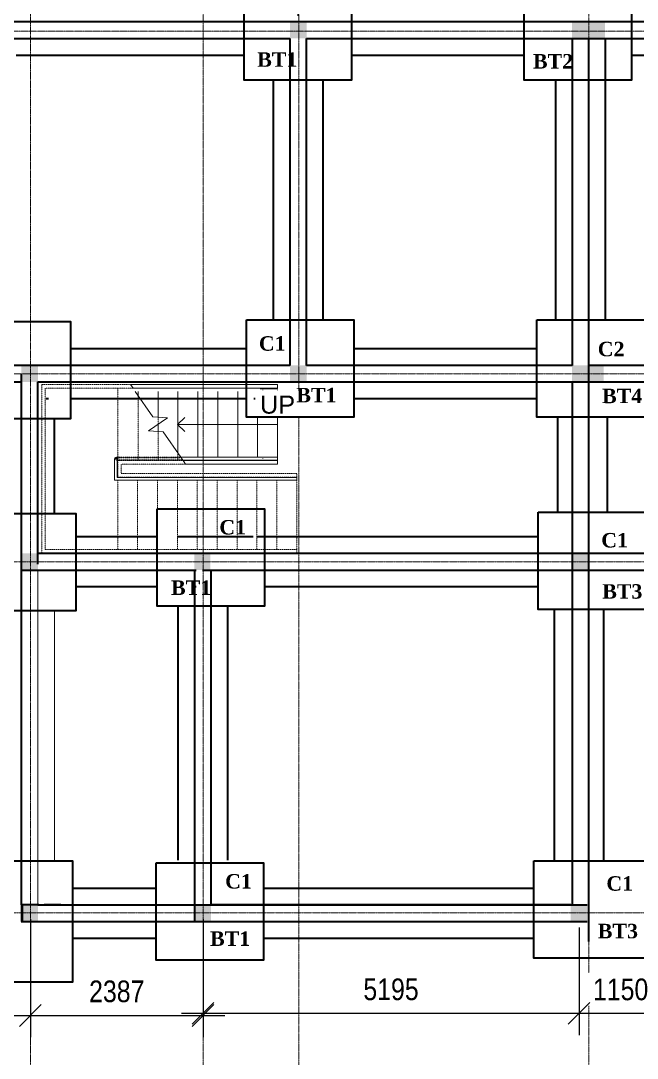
# Model space of a CAD drawing. Header units: inches. Extents: x 23 to 2032867, y 13 to 664695.
# Drawn here: x 414739 to 423259, y 21112 to 35458 of the extents above; entities that cross this region are included whole.
import ezdxf

# ---------------------------------------------------------------- set-up
doc = ezdxf.new("R2010")
doc.units = ezdxf.units.IN
doc.header["$MEASUREMENT"] = 0
doc.linetypes.add('Grid Line', pattern=[22.225, 12.7, -3.175, 3.175, -3.175])
doc.linetypes.add('Overhead', pattern=[3.96875, 2.38125, -1.5875])
for name, color, linetype, lineweight in [('A-ANNO-DIMS', 211, 'Continuous', 9), ('A-FLOR', 192, 'Continuous', 9), ('A-FLOR-HRAL', 11, 'Continuous', 9), ('A-FLOR-HRAL-MBND', 5, 'Overhead', 9), ('A-WALL', 7, 'Continuous', 9), ('S-GRID', 1, 'Continuous', 9), ('S-STRS', 31, 'Continuous', 9), ('S-STRS-ANNO', 31, 'Continuous', 9), ('S-STRS-MBND', 31, 'Overhead', 9), ('S-STRS-TEXT', 31, 'Continuous', 9)]:
    doc.layers.add(name, color=color, linetype=linetype, lineweight=lineweight)
doc.styles.add('Arial', font='arial.ttf', dxfattribs={"height": 250})
doc.styles.get("Standard").update_dxf_attribs({"font": 'arial.ttf'})
doc.styles.add('Technic', font='technic_.ttf', dxfattribs={"height": 300})
doc.dimstyles.new('LP_-_3mm_Technic', dxfattribs={"dimscale": 304.8, "dimtxt": 398.500345, "dimasz": 0.984252, "dimexe": 0.984252, "dimexo": 0.656168, "dimgap": 0.574147, "dimtad": 1, "dimdec": 0, "dimzin": 0, "dimdsep": 46, "dimtxsty": 'Technic', "dimblk1": 'OBLIQUE', "dimblk2": 'OBLIQUE', "dimsah": 1, "dimcen": 0.09, "dimdle": 0.984252, "dimazin": 0, "dimtfac": 1, "dimtdec": 4, "dimtix": 1, "dimtmove": 0, "dimatfit": 3, "dimfxl": 1, "dimtvp": 1, "dimtfill": 1, "dimtolj": 1, "dimtzin": 0, "dimarcsym": 2})

# ---------------------------------------------------------------- blocks, each defined once
blk = doc.blocks.new('_Oblique')
at = {"color": 0, "linetype": 'ByBlock', "lineweight": -2}
blk.add_line((-0.5, -0.5), (0.5, 0.5), dxfattribs=at)
blk = doc.blocks.new('*D355')
at = {"layer": 'A-ANNO-DIMS', "color": 0, "lineweight": -2, "transparency": 16777216}
for p, q in [((413895, 35515), (413895, 36966)), ((418574, 35528), (418574, 36966)), ((413595, 36666), (418874, 36666))]:
    blk.add_line(p, q, dxfattribs=at)
at = {"layer": 'Defpoints', "color": 0, "transparency": 16777216}
for p in [(418574, 36666), (413895, 35315), (418574, 35328)]:
    blk.add_point(p, dxfattribs=at)
at = {"layer": 'A-ANNO-DIMS', "color": 0, "lineweight": -2, "transparency": 16777216, "xscale": 299.9999841142121, "yscale": 299.9999841142121, "zscale": 299.9999841142121, "rotation": 180}
blk.add_blockref('_Oblique', (413895, 36666), dxfattribs=at)
at = {"layer": 'A-ANNO-DIMS', "color": 0, "lineweight": -2, "transparency": 16777216, "xscale": 299.9999841142121, "yscale": 299.9999841142121, "zscale": 299.9999841142121}
blk.add_blockref('_Oblique', (418574, 36666), dxfattribs=at)
at = {"layer": 'A-ANNO-DIMS', "color": 0, "transparency": 16777216, "insert": (416234, 36995), "char_height": 300, "attachment_point": 5, "style": 'Technic', "bg_fill": 3, "box_fill_scale": 1.25, "bg_fill_color": 256, "bg_fill_true_color": 13158600, "bg_fill_transparency": 0}
blk.add_mtext('\\A1;4679', dxfattribs=at)
blk = doc.blocks.new('*D356')
at = {"layer": 'A-ANNO-DIMS', "color": 0, "lineweight": -2, "transparency": 16777216}
for p, q in [((418574, 35528), (418574, 36966)), ((422589, 35643), (422589, 36966)), ((418274, 36666), (422889, 36666))]:
    blk.add_line(p, q, dxfattribs=at)
at = {"layer": 'Defpoints', "color": 0, "transparency": 16777216}
for p in [(422589, 36666), (422589, 35443), (418574, 35328)]:
    blk.add_point(p, dxfattribs=at)
at = {"layer": 'A-ANNO-DIMS', "color": 0, "lineweight": -2, "transparency": 16777216, "xscale": 299.9999841142121, "yscale": 299.9999841142121, "zscale": 299.9999841142121, "rotation": 180}
blk.add_blockref('_Oblique', (418574, 36666), dxfattribs=at)
at = {"layer": 'A-ANNO-DIMS', "color": 0, "lineweight": -2, "transparency": 16777216, "xscale": 299.9999841142121, "yscale": 299.9999841142121, "zscale": 299.9999841142121}
blk.add_blockref('_Oblique', (422589, 36666), dxfattribs=at)
at = {"layer": 'A-ANNO-DIMS', "color": 0, "transparency": 16777216, "insert": (420581, 36995), "char_height": 300, "attachment_point": 5, "style": 'Technic', "bg_fill": 3, "box_fill_scale": 1.25, "bg_fill_color": 256, "bg_fill_true_color": 13158600, "bg_fill_transparency": 0}
blk.add_mtext('\\A1;4015', dxfattribs=at)
blk = doc.blocks.new('*D359')
at = {"layer": 'A-ANNO-DIMS', "color": 0, "lineweight": -2, "transparency": 16777216}
for p, q in [((405293, 35413), (405293, 38210)), ((440080, 35643), (440080, 38210)), ((404993, 37910), (440380, 37910))]:
    blk.add_line(p, q, dxfattribs=at)
at = {"layer": 'Defpoints', "color": 0, "transparency": 16777216}
for p in [(440080, 37910), (440080, 35443), (405293, 35213)]:
    blk.add_point(p, dxfattribs=at)
at = {"layer": 'A-ANNO-DIMS', "color": 0, "lineweight": -2, "transparency": 16777216, "xscale": 299.9999841142121, "yscale": 299.9999841142121, "zscale": 299.9999841142121, "rotation": 180}
blk.add_blockref('_Oblique', (405293, 37910), dxfattribs=at)
at = {"layer": 'A-ANNO-DIMS', "color": 0, "lineweight": -2, "transparency": 16777216, "xscale": 299.9999841142121, "yscale": 299.9999841142121, "zscale": 299.9999841142121}
blk.add_blockref('_Oblique', (440080, 37910), dxfattribs=at)
at = {"layer": 'A-ANNO-DIMS', "color": 0, "transparency": 16777216, "insert": (422584, 38242), "char_height": 300, "attachment_point": 5, "style": 'Technic', "bg_fill": 3, "box_fill_scale": 1.25, "bg_fill_color": 256, "bg_fill_true_color": 13158600, "bg_fill_transparency": 0}
blk.add_mtext('\\A1;34787', dxfattribs=at)
blk = doc.blocks.new('Railing - Railing-258497-Level 1')
at = {"layer": 'A-FLOR-HRAL-MBND'}
for p, q in [((-4032, 2419), (-4032, 2404)), ((-3992, 2419), (-4032, 2419)), ((-4032, 2419), (-4032, 2404)), ((-3992, 2419), (-4032, 2419)), ((-4032, 2419), (-4032, 2404)), ((-3992, 2419), (-4032, 2419)), ((-4032, 2419), (-4032, 2404)), ((-3992, 2419), (-4032, 2419)), ((-4032, 2419), (-4032, 2404)), ((-3992, 2419), (-4032, 2419)), ((-4032, 2419), (-4032, 2404)), ((-3992, 2419), (-4032, 2419)), ((-3095, 2389), (-3997, 2389)), ((-3095, 2389), (-3997, 2389)), ((-3095, 2389), (-3997, 2389)), ((-3095, 2389), (-3997, 2389)), ((-3095, 2389), (-3997, 2389)), ((-3095, 2389), (-3997, 2389)), ((-3115, 2419), (-3992, 2419)), ((-3115, 2419), (-3992, 2419)), ((-3115, 2419), (-3992, 2419)), ((-3115, 2419), (-3992, 2419)), ((-3115, 2419), (-3992, 2419)), ((-3115, 2419), (-3992, 2419))]:
    blk.add_line(p, q, dxfattribs=at)
blk = doc.blocks.new('Top Rail Type - Top Rail_Internal_-258594-Level 1')
at = {"layer": 'A-FLOR-HRAL'}
for p, q in [((-1784, 3373), (-2021, 3373)), ((-2021, 3333), (-1784, 3333)), ((-1984, 3351), (-1984, 3356))]:
    blk.add_line(p, q, dxfattribs=at)
at = {"layer": 'A-FLOR-HRAL', "flags": 128}
blk.add_lwpolyline([(-1784, 3355), (-1784, 3353), (-1784, 3351)], dxfattribs=at)
blk = doc.blocks.new('Top Rail Type - Top Rail_Internal_-258609-Level 1')
at = {"layer": 'A-FLOR-HRAL'}
for p, q in [((-1784, 2424), (-2021, 2424)), ((-2021, 2384), (-1784, 2384)), ((-1984, 2402), (-1984, 2406))]:
    blk.add_line(p, q, dxfattribs=at)
at = {"layer": 'A-FLOR-HRAL', "flags": 128}
blk.add_lwpolyline([(-1784, 2406), (-1784, 2404), (-1784, 2402)], dxfattribs=at)
blk = doc.blocks.new('Top Rail Type - Top Rail_Internal_-V2-Level 1')
at = {"layer": 'A-FLOR-HRAL'}
for p, q in [((-3997, 2404), (-4037, 2404)), ((-4037, 2404), (-4037, 2106)), ((-3997, 2404), (-3997, 2146)), ((-3119, 2424), (-3091, 2384)), ((-1784, 2424), (-3119, 2424)), ((-1784, 2384), (-3091, 2384)), ((-1784, 2384), (-1784, 2424)), ((-4037, 2106), (-1517, 2106)), ((-3997, 2146), (-1517, 2146)), ((-1517, 2146), (-1517, 2106))]:
    blk.add_line(p, q, dxfattribs=at)
at = {"layer": 'A-FLOR-HRAL', "linetype": 'Overhead'}
for p, q in [((-4017, 2384), (-4017, 2424)), ((-3119, 2424), (-4017, 2424)), ((-3091, 2384), (-4017, 2384))]:
    blk.add_line(p, q, dxfattribs=at)
blk = doc.blocks.new('*D366')
at = {"layer": 'A-ANNO-DIMS', "color": 0, "lineweight": -2, "transparency": 16777216}
for p, q in [((422454, 22918), (422454, 21433)), ((423604, 22919), (423604, 21433)), ((422154, 21733), (423904, 21733))]:
    blk.add_line(p, q, dxfattribs=at)
at = {"layer": 'Defpoints', "color": 0, "transparency": 16777216}
for p in [(422454, 23118), (423604, 23119), (423604, 21733)]:
    blk.add_point(p, dxfattribs=at)
at = {"layer": 'A-ANNO-DIMS', "color": 0, "lineweight": -2, "transparency": 16777216, "xscale": 299.9999841142121, "yscale": 299.9999841142121, "zscale": 299.9999841142121, "rotation": 180}
blk.add_blockref('_Oblique', (422454, 21733), dxfattribs=at)
at = {"layer": 'A-ANNO-DIMS', "color": 0, "lineweight": -2, "transparency": 16777216, "xscale": 299.9999841142121, "yscale": 299.9999841142121, "zscale": 299.9999841142121}
blk.add_blockref('_Oblique', (423604, 21733), dxfattribs=at)
at = {"layer": 'A-ANNO-DIMS', "color": 0, "transparency": 16777216, "insert": (423029, 22062), "char_height": 300, "attachment_point": 5, "style": 'Technic', "bg_fill": 3, "box_fill_scale": 1.25, "bg_fill_color": 256, "bg_fill_true_color": 13158600, "bg_fill_transparency": 0}
blk.add_mtext('\\A1;1150', dxfattribs=at)
blk = doc.blocks.new('*D367')
at = {"layer": 'A-ANNO-DIMS', "color": 0, "lineweight": -2, "transparency": 16777216}
for p, q in [((417259, 23033), (417259, 21433)), ((422454, 22918), (422454, 21433)), ((416959, 21733), (422754, 21733))]:
    blk.add_line(p, q, dxfattribs=at)
at = {"layer": 'Defpoints', "color": 0, "transparency": 16777216}
for p in [(417259, 23233), (422454, 23118), (422454, 21733)]:
    blk.add_point(p, dxfattribs=at)
at = {"layer": 'A-ANNO-DIMS', "color": 0, "lineweight": -2, "transparency": 16777216, "xscale": 299.9999841142121, "yscale": 299.9999841142121, "zscale": 299.9999841142121, "rotation": 180}
blk.add_blockref('_Oblique', (417259, 21733), dxfattribs=at)
at = {"layer": 'A-ANNO-DIMS', "color": 0, "lineweight": -2, "transparency": 16777216, "xscale": 299.9999841142121, "yscale": 299.9999841142121, "zscale": 299.9999841142121}
blk.add_blockref('_Oblique', (422454, 21733), dxfattribs=at)
at = {"layer": 'A-ANNO-DIMS', "color": 0, "transparency": 16777216, "insert": (419856, 22063), "char_height": 300, "attachment_point": 5, "style": 'Technic', "bg_fill": 3, "box_fill_scale": 1.25, "bg_fill_color": 256, "bg_fill_true_color": 13158600, "bg_fill_transparency": 0}
blk.add_mtext('\\A1;5195', dxfattribs=at)
blk = doc.blocks.new('*D335')
at = {"layer": 'A-ANNO-DIMS', "color": 0, "lineweight": -2, "transparency": 16777216}
for p, q in [((414872, 23033), (414872, 21403)), ((417259, 23033), (417259, 21403)), ((414572, 21703), (417559, 21703))]:
    blk.add_line(p, q, dxfattribs=at)
at = {"layer": 'Defpoints', "color": 0, "transparency": 16777216}
for p in [(414872, 23233), (417259, 23233), (417259, 21703)]:
    blk.add_point(p, dxfattribs=at)
at = {"layer": 'A-ANNO-DIMS', "color": 0, "lineweight": -2, "transparency": 16777216, "xscale": 299.9999841142121, "yscale": 299.9999841142121, "zscale": 299.9999841142121, "rotation": 180}
blk.add_blockref('_Oblique', (414872, 21703), dxfattribs=at)
at = {"layer": 'A-ANNO-DIMS', "color": 0, "lineweight": -2, "transparency": 16777216, "xscale": 299.9999841142121, "yscale": 299.9999841142121, "zscale": 299.9999841142121}
blk.add_blockref('_Oblique', (417259, 21703), dxfattribs=at)
at = {"layer": 'A-ANNO-DIMS', "color": 0, "transparency": 16777216, "insert": (416066, 22035), "char_height": 300, "attachment_point": 5, "style": 'Technic', "bg_fill": 3, "box_fill_scale": 1.25, "bg_fill_color": 256, "bg_fill_true_color": 13158600, "bg_fill_transparency": 0}
blk.add_mtext('\\A1;2387', dxfattribs=at)
blk = doc.blocks.new('*D343')
at = {"layer": 'A-ANNO-DIMS', "color": 0, "lineweight": -2, "transparency": 16777216}
for p, q in [((413895, 35515), (413895, 36838)), ((414872, 35873), (414872, 36838)), ((413895, 36538), (413595, 36538)), ((413895, 36538), (414872, 36538)), ((414872, 36538), (415172, 36538))]:
    blk.add_line(p, q, dxfattribs=at)
at = {"layer": 'Defpoints', "color": 0, "transparency": 16777216}
for p in [(414872, 36538), (414872, 35673), (413895, 35315)]:
    blk.add_point(p, dxfattribs=at)
at = {"layer": 'A-ANNO-DIMS', "color": 0, "lineweight": -2, "transparency": 16777216, "xscale": 299.9999841142121, "yscale": 299.9999841142121, "zscale": 299.9999841142121}
blk.add_blockref('_Oblique', (413895, 36538), dxfattribs=at)
at = {"layer": 'A-ANNO-DIMS', "color": 0, "lineweight": -2, "transparency": 16777216, "xscale": 299.9999841142121, "yscale": 299.9999841142121, "zscale": 299.9999841142121, "rotation": 180}
blk.add_blockref('_Oblique', (414872, 36538), dxfattribs=at)
at = {"layer": 'A-ANNO-DIMS', "color": 0, "transparency": 16777216, "insert": (414384, 36866), "char_height": 300, "attachment_point": 5, "style": 'Technic', "bg_fill": 3, "box_fill_scale": 1.25, "bg_fill_color": 256, "bg_fill_true_color": 13158600, "bg_fill_transparency": 0}
blk.add_mtext('\\A1;977', dxfattribs=at)
blk = doc.blocks.new('*D344')
at = {"layer": 'A-ANNO-DIMS', "color": 0, "lineweight": -2, "transparency": 16777216}
for p, q in [((422594, 35643), (422594, 36838)), ((423604, 35873), (423604, 36838)), ((422594, 36538), (422294, 36538)), ((422594, 36538), (423604, 36538)), ((423604, 36538), (423904, 36538))]:
    blk.add_line(p, q, dxfattribs=at)
at = {"layer": 'Defpoints', "color": 0, "transparency": 16777216}
for p in [(423604, 36538), (423604, 35673), (422594, 35443)]:
    blk.add_point(p, dxfattribs=at)
at = {"layer": 'A-ANNO-DIMS', "color": 0, "lineweight": -2, "transparency": 16777216, "xscale": 299.9999841142121, "yscale": 299.9999841142121, "zscale": 299.9999841142121}
blk.add_blockref('_Oblique', (422594, 36538), dxfattribs=at)
at = {"layer": 'A-ANNO-DIMS', "color": 0, "lineweight": -2, "transparency": 16777216, "xscale": 299.9999841142121, "yscale": 299.9999841142121, "zscale": 299.9999841142121, "rotation": 180}
blk.add_blockref('_Oblique', (423604, 36538), dxfattribs=at)
at = {"layer": 'A-ANNO-DIMS', "color": 0, "transparency": 16777216, "insert": (423099, 36866), "char_height": 300, "attachment_point": 5, "style": 'Technic', "bg_fill": 3, "box_fill_scale": 1.25, "bg_fill_color": 256, "bg_fill_true_color": 13158600, "bg_fill_transparency": 0}
blk.add_mtext('\\A1;1010', dxfattribs=at)

msp = doc.modelspace()

# ---------------------------------------------------------------- hatches: boundary and pattern name
at = {"linetype": 'Continuous', "lineweight": 35}
h = msp.add_hatch(color=256, dxfattribs=at)
h.set_gradient(color1=(0, 0, 15), color2=(0, 0, 0), one_color=1)
h.paths.add_polyline_path([(414868.719, 30693.039), (414746.004, 30693.039), (414746.004, 30463.039), (414868.719, 30463.039)])
h.paths.add_polyline_path([(414976.004, 30693.039), (414868.719, 30693.039), (414868.719, 30463.039), (414976.004, 30463.039)])
h = msp.add_hatch(color=256, dxfattribs=at)
h.set_gradient(color1=(0, 0, 15), color2=(0, 0, 0), one_color=1)
h.paths.add_polyline_path([(414868.719, 30688.039), (414751.729, 30688.039), (414751.729, 30463.039), (414868.719, 30463.039)])
h.paths.add_polyline_path([(414976.004, 30688.039), (414868.719, 30688.039), (414868.719, 30463.039), (414976.004, 30463.039)])
h = msp.add_hatch(color=256, dxfattribs=at)
h.set_gradient(color1=(0, 0, 15), color2=(0, 0, 0), one_color=1)
h.paths.add_polyline_path([(418581.469, 30693.039), (418458.754, 30693.039), (418458.754, 30463.039), (418581.469, 30463.039)])
h.paths.add_polyline_path([(418688.754, 30693.039), (418581.469, 30693.039), (418581.469, 30463.039), (418688.754, 30463.039)])
h = msp.add_hatch(color=256, dxfattribs=at)
h.set_gradient(color1=(0, 0, 15), color2=(0, 0, 0), one_color=1)
h.paths.add_polyline_path([(418581.469, 30688.039), (418464.479, 30688.039), (418464.479, 30463.039), (418581.469, 30463.039)])
h.paths.add_polyline_path([(418688.754, 30688.039), (418581.469, 30688.039), (418581.469, 30463.039), (418688.754, 30463.039)])
h = msp.add_hatch(color=256, dxfattribs=at)
h.set_gradient(color1=(0, 0, 15), color2=(0, 0, 0), one_color=1)
h.paths.add_polyline_path([(422481.469, 30693.039), (422358.754, 30693.039), (422358.754, 30463.039), (422481.469, 30463.039)])
h.paths.add_polyline_path([(422588.754, 30693.039), (422481.469, 30693.039), (422481.469, 30463.039), (422588.754, 30463.039)])
h = msp.add_hatch(color=256, dxfattribs=at)
h.set_gradient(color1=(0, 0, 15), color2=(0, 0, 0), one_color=1)
h.paths.add_polyline_path([(422687.469, 30693.039), (422564.754, 30693.039), (422564.754, 30463.039), (422687.469, 30463.039)])
h.paths.add_polyline_path([(422794.754, 30693.039), (422687.469, 30693.039), (422687.469, 30463.039), (422794.754, 30463.039)])
h = msp.add_hatch(color=256, dxfattribs=at)
h.set_gradient(color1=(0, 0, 15), color2=(0, 0, 0), one_color=1)
h.paths.add_polyline_path([(414868.719, 28093.039), (414746.004, 28093.039), (414746.004, 27863.039), (414868.719, 27863.039)])
h.paths.add_polyline_path([(414976.004, 28093.039), (414868.719, 28093.039), (414868.719, 27863.039), (414976.004, 27863.039)])
h = msp.add_hatch(color=256, dxfattribs=at)
h.set_gradient(color1=(0, 0, 15), color2=(0, 0, 0), one_color=1)
h.paths.add_polyline_path([(414868.719, 28088.039), (414751.729, 28088.039), (414751.729, 27863.039), (414868.719, 27863.039)])
h.paths.add_polyline_path([(414976.004, 28088.039), (414868.719, 28088.039), (414868.719, 27863.039), (414976.004, 27863.039)])
h = msp.add_hatch(color=256, dxfattribs=at)
h.set_gradient(color1=(0, 0, 15), color2=(0, 0, 0), one_color=1)
h.paths.add_polyline_path([(417252.649, 28088.039), (417135.66, 28088.039), (417135.66, 27863.039), (417252.649, 27863.039)])
h.paths.add_polyline_path([(417359.935, 28088.039), (417252.649, 28088.039), (417252.649, 27863.039), (417359.935, 27863.039)])
h = msp.add_hatch(color=256, dxfattribs=at)
h.set_gradient(color1=(0, 0, 15), color2=(0, 0, 0), one_color=1)
h.paths.add_polyline_path([(422481.149, 28093.039), (422358.435, 28093.039), (422358.435, 27863.039), (422481.149, 27863.039)])
h.paths.add_polyline_path([(422588.435, 28093.039), (422481.149, 28093.039), (422481.149, 27863.039), (422588.435, 27863.039)])
h = msp.add_hatch(color=256, dxfattribs=at)
h.set_gradient(color1=(0, 0, 15), color2=(0, 0, 0), one_color=1)
h.paths.add_polyline_path([(414868.719, 23233.039), (414746.004, 23233.039), (414746.004, 23003.039), (414868.719, 23003.039)])
h.paths.add_polyline_path([(414976.004, 23233.039), (414868.719, 23233.039), (414868.719, 23003.039), (414976.004, 23003.039)])

# ---------------------------------------------------------------- linework, layer by layer
at = {"lineweight": 35}
for points in [[(413076.254, 31297.233), (415427.435, 31297.233), (415427.435, 29952.202), (413076.254, 29952.202)], [(421873.254, 31322.733), (424224.435, 31322.733), (424224.435, 29977.702), (421873.254, 29977.702)], [(413147.754, 28642.202), (415498.935, 28642.202), (415498.935, 27297.171), (413147.754, 27297.171)], [(421890.254, 28662.733), (424241.435, 28662.733), (424241.435, 27317.702), (421890.254, 27317.702)], [(413097.435, 23841.233), (415453.616, 23841.233), (415453.616, 22165.702), (413097.435, 22165.702)]]:
    msp.add_lwpolyline(points, close=True, dxfattribs=at)
at = {"linetype": 'Continuous', "lineweight": 35}
msp.add_lwpolyline([(416625.56, 28707.733), (418108.186, 28707.733), (418108.186, 27362.702), (416625.56, 27362.702), (416625.56, 28707.733)], dxfattribs=at)
at = {"layer": 'A-FLOR'}
for p, q in [((414746.004, 27863.039), (414746.004, 23003.039)), ((414976.004, 27863.039), (414976.004, 23233.039)), ((415206.004, 27312.202), (415206.004, 23850.733)), ((414746.004, 23003.798), (414758.754, 23003.798)), ((415291.225, 23003.798), (417138.754, 23003.798))]:
    msp.add_line(p, q, dxfattribs=at)
at = {"layer": 'A-WALL', "lineweight": 35}
for p, q in [((418458.754, 35072.787), (418458.754, 31828.039)), ((422588.754, 32653.039), (422588.754, 35028.039)), ((414676.06, 34983.039), (417824.935, 34983.039)), ((419307.56, 34983.039), (421694.935, 34983.039)), ((423177.56, 34983.039), (423973.754, 34983.039)), ((423177.56, 34983.039), (426593.935, 34983.039)), ((418228.754, 34637.202), (418228.754, 31322.733)), ((418918.754, 31322.733), (418918.754, 34637.202)), ((418918.754, 31322.733), (418918.754, 34637.202)), ((422128.754, 34637.202), (422128.754, 31322.733)), ((422128.754, 34637.202), (422128.754, 34173.039)), ((418688.754, 31828.039), (418688.754, 33943.039)), ((422358.754, 33713.039), (422358.754, 31753.039)), ((422588.754, 28093.039), (422588.754, 32768.115)), ((418458.754, 31828.039), (418458.754, 30693.039)), ((418688.754, 30693.039), (418688.754, 31828.039)), ((422358.754, 31753.039), (422358.754, 30693.039)), ((417858.935, 30923.039), (415427.435, 30923.039)), ((421873.254, 30923.039), (419341.56, 30923.039)), ((420028.754, 30923.039), (419341.56, 30923.039)), ((418458.754, 30693.039), (414128.754, 30693.039)), ((414746.004, 30574.01), (414746.004, 30178.039)), ((420258.754, 30693.039), (418688.754, 30693.039)), ((422358.754, 30693.039), (419341.56, 30693.039)), ((423488.754, 30693.039), (422588.754, 30693.039)), ((422588.754, 30463.039), (422588.754, 30574.01)), ((413898.754, 30463.039), (414746.004, 30463.039)), ((414746.004, 30463.039), (414746.004, 23233.039)), ((414976.004, 30178.039), (414976.004, 30463.039)), ((414976.004, 27946.092), (414976.004, 30463.039)), ((414976.004, 30463.039), (423488.754, 30463.039)), ((422358.754, 30463.039), (422358.754, 23233.039)), ((415089.232, 30233.039), (415124.232, 30233.039)), ((415427.435, 30233.039), (417858.935, 30233.039)), ((417962.389, 30233.039), (418708.25, 30233.039)), ((419341.56, 30233.039), (421873.254, 30233.039)), ((415206.004, 28657.233), (415206.004, 29952.202)), ((422155.879, 29977.702), (422155.879, 28662.733)), ((422845.879, 28662.733), (422845.879, 29977.702)), ((416628.832, 28323.039), (415498.935, 28323.039)), ((417949.56, 28323.039), (416903.832, 28323.039)), ((418573.754, 28323.039), (418003.832, 28323.039)), ((421368.754, 28323.039), (418581.043, 28323.039)), ((421890.254, 28323.039), (421368.754, 28323.039)), ((421368.754, 28093.039), (414976.004, 28093.039)), ((427158.754, 28093.039), (421368.754, 28093.039)), ((422589.13, 22726.202), (422589.13, 28093.039)), ((414746.004, 27863.039), (417163.754, 27863.039)), ((417138.754, 27863.039), (417138.754, 25518.039)), ((417252.754, 27863.039), (421368.754, 27863.039)), ((417368.754, 23233.039), (417368.754, 27863.039)), ((421368.754, 27863.039), (431038.754, 27863.039)), ((415498.935, 27633.039), (416625.56, 27633.039)), ((417138.754, 27633.039), (417163.754, 27633.039)), ((418108.186, 27633.039), (421368.754, 27633.039)), ((421368.754, 27633.039), (421890.254, 27633.039)), ((416908.754, 27362.702), (416908.754, 23850.733)), ((416908.754, 27362.702), (416908.754, 27027.733)), ((417598.754, 23850.733), (417598.754, 27362.702)), ((417598.754, 27027.733), (417598.754, 27362.702)), ((422108.754, 27317.702), (422108.754, 23846.733)), ((422798.754, 23841.233), (422798.754, 27317.702)), ((422798.754, 26980.233), (422798.754, 27317.702)), ((416908.754, 25682.702), (416908.754, 25518.039)), ((417138.754, 25518.039), (417138.754, 23003.039)), ((417368.754, 23233.039), (417368.754, 23718.039)), ((415453.616, 23463.039), (416592.254, 23463.039)), ((418092.379, 23463.039), (421827.754, 23463.039)), ((418943.435, 23463.039), (421827.754, 23463.039)), ((414988.754, 23233.039), (414758.754, 23233.039)), ((414758.754, 23233.039), (414758.754, 23003.039)), ((414976.004, 23233.039), (422568.754, 23233.039)), ((415291.225, 23233.039), (415061.225, 23233.039)), ((420753.754, 23233.039), (417368.754, 23233.039)), ((422338.754, 23233.039), (420753.754, 23233.039)), ((414746.004, 23003.039), (422568.754, 23003.039)), ((414758.754, 23003.039), (414988.754, 23003.039)), ((415061.225, 23003.039), (415291.225, 23003.039)), ((417138.754, 23003.039), (418953.754, 23003.039)), ((415453.616, 22773.039), (416592.254, 22773.039)), ((418092.379, 22773.039), (421827.754, 22773.039))]:
    msp.add_line(p, q, dxfattribs=at)
at = {"layer": 'A-WALL'}
for p, q in [((414976.004, 30178.039), (414976.004, 28378.039)), ((417138.754, 23718.039), (417138.754, 25518.039))]:
    msp.add_line(p, q, dxfattribs=at)
at = {"layer": 'S-GRID', "linetype": 'Grid Line'}
for p, q in [((417259.036, 39091.519), (417259.036, 20763.519)), ((418581.043, 39091.519), (418581.043, 20763.519)), ((422588.754, 39094.614), (422588.754, 20765.697)), ((402378.172, 35314.851), (442456.512, 35314.851)), ((401659.448, 30574.01), (442456.492, 30574.01)), ((402404.387, 27974.092), (442465.927, 27974.092)), ((402688.754, 23121.006), (442467.573, 23121.006))]:
    msp.add_line(p, q, dxfattribs=at)
at = {"layer": 'S-STRS'}
for p, q in [((416290.69, 30376.276), (416256.053, 30426.276)), ((418287.053, 30426.276), (416256.053, 30426.276)), ((416256.053, 30426.276), (416290.69, 30376.276)), ((418287.053, 30426.276), (418287.053, 30376.276)), ((416294.43, 30370.876), (416290.69, 30376.276)), ((418287.053, 30376.276), (416290.69, 30376.276)), ((416564.734, 29980.674), (416322.14, 30330.876)), ((416362.053, 30376.276), (416362.053, 30370.876)), ((416362.053, 30330.876), (416362.053, 30273.258)), ((416637.053, 30376.276), (416637.053, 30370.876)), ((416637.053, 30330.876), (416637.053, 29975.682)), ((416912.053, 30376.276), (416912.053, 30370.876)), ((416912.053, 30330.876), (416912.053, 29479.294)), ((417187.053, 30376.276), (417187.053, 30370.876)), ((417187.053, 30330.876), (417187.053, 29421.676)), ((417462.053, 30376.276), (417462.053, 30370.876)), ((417462.053, 30330.876), (417462.053, 29421.676)), ((417737.053, 30376.276), (417737.053, 30370.876)), ((417737.053, 30330.876), (417737.053, 29421.676)), ((418012.053, 30376.276), (418012.053, 30370.876)), ((418012.053, 30330.876), (418012.053, 29421.676)), ((418287.053, 30376.276), (418287.053, 30370.876)), ((418287.053, 30330.876), (418287.053, 29421.676)), ((416506.556, 29785.877), (416767.551, 29966.675)), ((416767.551, 29966.675), (416564.734, 29980.674)), ((416637.053, 29876.276), (416637.053, 29776.87)), ((416709.373, 29771.878), (416506.556, 29785.877)), ((416951.967, 29421.676), (416709.373, 29771.878)), ((416983.417, 29376.276), (416979.676, 29381.676)), ((417018.053, 29326.276), (416983.417, 29376.276)), ((418287.053, 29376.276), (416983.417, 29376.276)), ((416983.417, 29376.276), (417018.053, 29326.276)), ((418287.053, 29326.276), (417018.053, 29326.276)), ((417187.053, 29381.676), (417187.053, 29376.276)), ((417462.053, 29381.676), (417462.053, 29376.276)), ((417737.053, 29381.676), (417737.053, 29376.276)), ((418012.053, 29381.676), (418012.053, 29376.276)), ((418287.053, 29381.676), (418287.053, 29376.276)), ((418287.053, 29376.276), (418287.053, 29326.276))]:
    msp.add_line(p, q, dxfattribs=at)
at = {"layer": 'S-STRS-ANNO'}
for p, q in [((417004.506, 29973.867), (416906.915, 29876.276)), ((417004.506, 29778.686), (416906.915, 29876.276)), ((417182.943, 29876.276), (416912.053, 29876.276)), ((417458.97, 29876.276), (417187.053, 29876.276)), ((417734.998, 29876.276), (417462.053, 29876.276)), ((418011.026, 29876.276), (417737.053, 29876.276)), ((418287.053, 29876.276), (418012.053, 29876.276))]:
    msp.add_line(p, q, dxfattribs=at)
at = {"layer": 'S-STRS-MBND'}
for p, q in [((415028.832, 30426.276), (415028.832, 28098.853)), ((416078.832, 30426.276), (415028.832, 30426.276)), ((416256.053, 30426.276), (416078.832, 30426.276)), ((415078.832, 30376.276), (415078.832, 28148.853)), ((416078.832, 30376.276), (415078.832, 30376.276)), ((415078.832, 30376.276), (415078.832, 28148.853)), ((416078.832, 30376.276), (415078.832, 30376.276)), ((416078.832, 30376.276), (416078.832, 29376.276)), ((416290.69, 30376.276), (416078.832, 30376.276)), ((416290.69, 30376.276), (416078.832, 30376.276)), ((416362.053, 30273.258), (416362.053, 29376.276)), ((416637.053, 29975.682), (416637.053, 29876.276)), ((416637.053, 29776.87), (416637.053, 29376.276)), ((416912.053, 29479.294), (416912.053, 29376.276)), ((416078.832, 29376.276), (416078.832, 29148.853)), ((416983.417, 29376.276), (416078.832, 29376.276)), ((416078.832, 29376.276), (416078.832, 29148.853)), ((416983.417, 29376.276), (416078.832, 29376.276)), ((416128.832, 29326.276), (416128.832, 29198.853)), ((417018.053, 29326.276), (416128.832, 29326.276)), ((416078.832, 29143.453), (416078.832, 29148.853)), ((416078.832, 29148.853), (418553.832, 29148.853)), ((416078.832, 29148.853), (418553.832, 29148.853)), ((416128.832, 29198.853), (418553.832, 29198.853)), ((416353.832, 29143.453), (416353.832, 29148.853)), ((416628.832, 29143.453), (416628.832, 29148.853)), ((416903.832, 29143.453), (416903.832, 29148.853)), ((417178.832, 29143.453), (417178.832, 29148.853)), ((417453.832, 29143.453), (417453.832, 29148.853)), ((417728.832, 29143.453), (417728.832, 29148.853)), ((418003.832, 29143.453), (418003.832, 29148.853)), ((418278.832, 29143.453), (418278.832, 29148.853)), ((418553.832, 29198.853), (418553.832, 29148.853)), ((418553.832, 29143.453), (418553.832, 29148.853)), ((416078.832, 28148.853), (416078.832, 29103.453)), ((416353.832, 28148.853), (416353.832, 29103.453)), ((416628.832, 28148.853), (416628.832, 29103.453)), ((416903.832, 28148.853), (416903.832, 29103.453)), ((417178.832, 28148.853), (417178.832, 29103.453)), ((417453.832, 28148.853), (417453.832, 29103.453)), ((417728.832, 28148.853), (417728.832, 29103.453)), ((418003.832, 28148.853), (418003.832, 29103.453)), ((418278.832, 28148.853), (418278.832, 29103.453)), ((418553.832, 28148.853), (418553.832, 29103.453)), ((415078.832, 28148.853), (416078.832, 28148.853)), ((415078.832, 28148.853), (416078.832, 28148.853)), ((416078.832, 28148.853), (418553.832, 28148.853)), ((416078.832, 28148.853), (418553.832, 28148.853)), ((418553.832, 28098.853), (418553.832, 28148.853)), ((415028.832, 28098.853), (416078.832, 28098.853)), ((416078.832, 28098.853), (418553.832, 28098.853))]:
    msp.add_line(p, q, dxfattribs=at)

# ---------------------------------------------------------------- block references
at = {"layer": 'A-FLOR-HRAL'}
for name in ['Top Rail Type - Top Rail_Internal_-258594-Level 1', 'Top Rail Type - Top Rail_Internal_-V2-Level 1', 'Railing - Railing-258497-Level 1', 'Top Rail Type - Top Rail_Internal_-258609-Level 1']:
    msp.add_blockref(name, (420070.751, 26997.42), dxfattribs=at)

# ---------------------------------------------------------------- texts
at = {"char_height": 200, "attachment_point": 1}
for s, insert in [('{\\fTimes New Roman|b1|i0|c0|p18;BT1}', (418007.052, 35021.634)), ('{\\fTimes New Roman|b1|i0|c0|p18;BT2}', (421818.052, 34997.634)), ('{\\fTimes New Roman|b1|i0|c0|p18;C1}', (418030.052, 31095.634)), ('{\\fTimes New Roman|b1|i0|c0|p18;C2}', (422713.052, 31018.634)), ('{\\fTimes New Roman|b1|i0|c0|p18;BT4}', (422772.677, 30370.134)), ('{\\fTimes New Roman|b1|i0|c0|p18;C1}', (417483.552, 28554.634)), ('{\\fTimes New Roman|b1|i0|c0|p18;C1}', (422761.552, 28375.134)), ('{\\fTimes New Roman|b1|i0|c0|p18;BT1}', (416816.052, 27718.634)), ('{\\fTimes New Roman|b1|i0|c0|p18;BT3}', (422775.564, 27667.134)), ('{\\fTimes New Roman|b1|i0|c0|p18;C1}', (417563.677, 23658.634)), ('{\\fTimes New Roman|b1|i0|c0|p18;C1}', (422832.177, 23628.634))]:
    msp.add_mtext_dynamic_manual_height_columns(s, width=658.66144, gutter_width=1, heights=[0], dxfattribs=dict(at, insert=insert))

# ---------------------------------------------------------------- next in the draw order: texts
at = {"layer": 'S-STRS-TEXT', "insert": (418045.723, 30275.391), "char_height": 250, "width": 579.19341, "attachment_point": 1, "line_spacing_factor": 0.941778, "style": 'Arial', "bg_fill": 3, "box_fill_scale": 1.25, "bg_fill_color": 256, "bg_fill_true_color": 13158600, "bg_fill_transparency": 0}
msp.add_mtext('UP', dxfattribs=at)

# ---------------------------------------------------------------- next in the draw order: dimensions: what is measured, and where the dimension line sits
at = {"layer": 'A-ANNO-DIMS'}
for base, p1, p2, override, picture, middle in [((418573.754, 36666.106), (413895.162, 35314.851), (418573.754, 35328.039), {"dimpost": '<>', "dimfxl": 4560}, '*D355', (416234.458, 36994.614)), ((423603.754, 21733.266), (422453.754, 23118.039), (423603.754, 23118.798), {"dimpost": '<>', "dimfxl": 1150.00025}, '*D366', (423028.754, 22061.775))]:
    dim = msp.add_linear_dim(base=base, p1=p1, p2=p2, dimstyle='LP_-_3mm_Technic', override=override, dxfattribs=at)
    dim.commit()
    dim.dimension.update_dxf_attribs({"geometry": picture, "text_midpoint": middle})

# ---------------------------------------------------------------- next in the draw order: linework, layer by layer
at = {"linetype": 'Continuous', "lineweight": 35}
msp.add_lwpolyline([(417858.935, 31322.733), (419341.56, 31322.733), (419341.56, 29977.702), (417858.935, 29977.702), (417858.935, 31322.733)], dxfattribs=at)

# ---------------------------------------------------------------- next in the draw order: texts
at = {"insert": (418548.052, 30381.634), "char_height": 200, "attachment_point": 1}
msp.add_mtext_dynamic_manual_height_columns('{\\fTimes New Roman|b1|i0|c0|p18;BT1}', width=658.66144, gutter_width=1, heights=[0], dxfattribs=at)

# ---------------------------------------------------------------- next in the draw order: dimensions: what is measured, and where the dimension line sits
at = {"layer": 'A-ANNO-DIMS'}
for base, p1, p2, override, picture, middle in [((422588.754, 36666.106), (418573.754, 35328.039), (422588.754, 35443.039), {"dimpost": '<>', "dimfxl": 3900}, '*D356', (420581.254, 36994.614)), ((422453.754, 21733.266), (417259.036, 23233.039), (422453.754, 23118.039), {"dimpost": '<>', "dimfxl": 5200}, '*D367', (419856.395, 22062.652))]:
    dim = msp.add_linear_dim(base=base, p1=p1, p2=p2, dimstyle='LP_-_3mm_Technic', override=override, dxfattribs=at)
    dim.commit()
    dim.dimension.update_dxf_attribs({"geometry": picture, "text_midpoint": middle})

# ---------------------------------------------------------------- next in the draw order: hatches: boundary and pattern name
at = {"linetype": 'Continuous', "lineweight": 35}
h = msp.add_hatch(color=256, dxfattribs=at)
h.set_gradient(color1=(0, 0, 15), color2=(0, 0, 0), one_color=1)
h.paths.add_polyline_path([(417261.469, 23233.039), (417138.754, 23233.039), (417138.754, 23003.039), (417261.469, 23003.039)])
h.paths.add_polyline_path([(417368.754, 23233.039), (417261.469, 23233.039), (417261.469, 23003.039), (417368.754, 23003.039)])
h = msp.add_hatch(color=256, dxfattribs=at)
h.set_gradient(color1=(0, 0, 15), color2=(0, 0, 0), one_color=1)
h.paths.add_polyline_path([(417261.469, 23228.039), (417144.479, 23228.039), (417144.479, 23003.039), (417261.469, 23003.039)])
h.paths.add_polyline_path([(417368.754, 23228.039), (417261.469, 23228.039), (417261.469, 23003.039), (417368.754, 23003.039)])
h = msp.add_hatch(color=256, dxfattribs=at)
h.set_gradient(color1=(0, 0, 15), color2=(0, 0, 0), one_color=1)
h.paths.add_polyline_path([(422461.469, 23233.039), (422338.754, 23233.039), (422338.754, 23003.039), (422461.469, 23003.039)])
h.paths.add_polyline_path([(422568.754, 23233.039), (422461.469, 23233.039), (422461.469, 23003.039), (422568.754, 23003.039)])

# ---------------------------------------------------------------- next in the draw order: linework, layer by layer
at = {"lineweight": 35}
msp.add_lwpolyline([(421827.754, 23841.233), (424178.935, 23841.233), (424178.935, 22496.202), (421827.754, 22496.202)], close=True, dxfattribs=at)

# ---------------------------------------------------------------- next in the draw order: texts
at = {"insert": (422714.564, 22970.634), "char_height": 200, "attachment_point": 1}
msp.add_mtext_dynamic_manual_height_columns('{\\fTimes New Roman|b1|i0|c0|p18;BT3}', width=658.66144, gutter_width=1, heights=[0], dxfattribs=at)

# ---------------------------------------------------------------- next in the draw order: dimensions: what is measured, and where the dimension line sits
at = {"layer": 'A-ANNO-DIMS'}
dim = msp.add_linear_dim(base=(440079.662, 37909.702), p1=(405293.13, 35213.039), p2=(440079.662, 35443.039), dimstyle='LP_-_3mm_Technic', override={"dimpost": '<>', "dimfxl": 4560}, dxfattribs=at)
dim.commit()
dim.dimension.update_dxf_attribs({"geometry": '*D359', "text_midpoint": (422583.754, 37909.702), "dimtype": 160})

# ---------------------------------------------------------------- next in the draw order: hatches: boundary and pattern name
at = {"linetype": 'Continuous', "lineweight": 35}
h = msp.add_hatch(color=256, dxfattribs=at)
h.set_gradient(color1=(0, 0, 15), color2=(0, 0, 0), one_color=1)
h.paths.add_polyline_path([(418581.469, 35443.039), (418458.754, 35443.039), (418458.754, 35213.039), (418581.469, 35213.039)])
h.paths.add_polyline_path([(418688.754, 35443.039), (418581.469, 35443.039), (418581.469, 35213.039), (418688.754, 35213.039)])
h = msp.add_hatch(color=256, dxfattribs=at)
h.set_gradient(color1=(0, 0, 15), color2=(0, 0, 0), one_color=1)
h.paths.add_polyline_path([(418581.469, 35438.039), (418464.479, 35438.039), (418464.479, 35213.039), (418581.469, 35213.039)])
h.paths.add_polyline_path([(418688.754, 35438.039), (418581.469, 35438.039), (418581.469, 35213.039), (418688.754, 35213.039)])
h = msp.add_hatch(color=256, dxfattribs=at)
h.set_gradient(color1=(0, 0, 15), color2=(0, 0, 0), one_color=1)
h.paths.add_polyline_path([(422481.469, 35443.039), (422358.754, 35443.039), (422358.754, 35213.039), (422481.469, 35213.039)])
h.paths.add_polyline_path([(422588.754, 35443.039), (422481.469, 35443.039), (422481.469, 35213.039), (422588.754, 35213.039)])
h = msp.add_hatch(color=256, dxfattribs=at)
h.set_gradient(color1=(0, 0, 15), color2=(0, 0, 0), one_color=1)
h.paths.add_polyline_path([(422481.469, 35438.039), (422364.479, 35438.039), (422364.479, 35213.039), (422481.469, 35213.039)])
h.paths.add_polyline_path([(422588.754, 35438.039), (422481.469, 35438.039), (422481.469, 35213.039), (422588.754, 35213.039)])

# ---------------------------------------------------------------- next in the draw order: linework, layer by layer
for points in [[(417824.935, 35982.233), (419307.56, 35982.233), (419307.56, 34637.202), (417824.935, 34637.202), (417824.935, 35982.233)], [(421694.935, 35982.233), (423177.56, 35982.233), (423177.56, 34637.202), (421694.935, 34637.202), (421694.935, 35982.233)]]:
    msp.add_lwpolyline(points, dxfattribs=at)
at = {"layer": 'A-FLOR'}
msp.add_line((422358.754, 35443.039), (418688.754, 35443.039), dxfattribs=at)
at = {"layer": 'A-WALL', "lineweight": 35}
for p, q in [((415393.754, 35443.039), (413898.754, 35443.039)), ((418688.754, 35443.039), (415364.184, 35443.039)), ((423973.754, 35443.039), (418688.754, 35443.039)), ((414128.754, 35213.039), (415393.754, 35213.039)), ((415393.754, 35213.039), (418458.754, 35213.039)), ((418458.754, 35213.039), (418458.754, 35028.039)), ((418688.754, 33943.039), (418688.754, 35213.039)), ((418688.754, 35213.039), (423973.754, 35213.039)), ((422358.754, 35213.039), (422358.754, 31322.733)), ((422588.754, 35028.039), (422588.754, 35213.039)), ((422818.754, 31322.733), (422818.754, 35213.039))]:
    msp.add_line(p, q, dxfattribs=at)

# ---------------------------------------------------------------- next in the draw order: dimensions: what is measured, and where the dimension line sits
at = {"layer": 'A-ANNO-DIMS'}
dim = msp.add_linear_dim(base=(417259.036, 21702.588), p1=(414872.162, 23233.039), p2=(417259.036, 23233.039), dimstyle='LP_-_3mm_Technic', override={"dimpost": '<>', "dimfxl": 1150.00025}, dxfattribs=at)
dim.commit()
dim.dimension.update_dxf_attribs({"geometry": '*D335', "text_midpoint": (416065.599, 22035.044)})

# ---------------------------------------------------------------- next in the draw order: linework, layer by layer
at = {"linetype": 'Continuous', "lineweight": 35}
msp.add_lwpolyline([(416609.753, 23815.171), (418092.379, 23815.171), (418092.379, 22470.139), (416609.753, 22470.139), (416609.753, 23815.171)], dxfattribs=at)
at = {"layer": 'S-GRID', "linetype": 'Grid Line'}
msp.add_line((414872.162, 39068.02), (414872.162, 20761.795), dxfattribs=at)

# ---------------------------------------------------------------- next in the draw order: texts
at = {"insert": (417355.552, 22866.134), "char_height": 200, "attachment_point": 1}
msp.add_mtext_dynamic_manual_height_columns('{\\fTimes New Roman|b1|i0|c0|p18;BT1}', width=658.66144, gutter_width=1, heights=[0], dxfattribs=at)

# ---------------------------------------------------------------- next in the draw order: dimensions: what is measured, and where the dimension line sits
at = {"layer": 'A-ANNO-DIMS'}
dim = msp.add_linear_dim(base=(423604.004, 36537.918), p1=(422594.254, 35443.039), p2=(423604.004, 35673.039), dimstyle='LP_-_3mm_Technic', override={"dimpost": '<>', "dimfxl": 3880}, dxfattribs=at)
dim.commit()
dim.dimension.update_dxf_attribs({"geometry": '*D344', "text_midpoint": (423099.129, 36865.549)})

# ---------------------------------------------------------------- next in the draw order: hatches: boundary and pattern name
at = {"linetype": 'Continuous', "lineweight": 35}
h = msp.add_hatch(color=256, dxfattribs=at)
h.set_gradient(color1=(0, 0, 15), color2=(0, 0, 0), one_color=1)
h.paths.add_polyline_path([(422707.469, 35443.039), (422584.754, 35443.039), (422584.754, 35213.039), (422707.469, 35213.039)])
h.paths.add_polyline_path([(422814.754, 35443.039), (422707.469, 35443.039), (422707.469, 35213.039), (422814.754, 35213.039)])

# ---------------------------------------------------------------- next in the draw order: dimensions: what is measured, and where the dimension line sits
at = {"layer": 'A-ANNO-DIMS'}
dim = msp.add_linear_dim(base=(414872.162, 36537.918), p1=(413895.162, 35314.851), p2=(414872.162, 35673.039), dimstyle='LP_-_3mm_Technic', override={"dimpost": '<>', "dimfxl": 3880}, dxfattribs=at)
dim.commit()
dim.dimension.update_dxf_attribs({"geometry": '*D343', "text_midpoint": (414383.662, 36865.988)})

doc.saveas('drawing.dxf')
